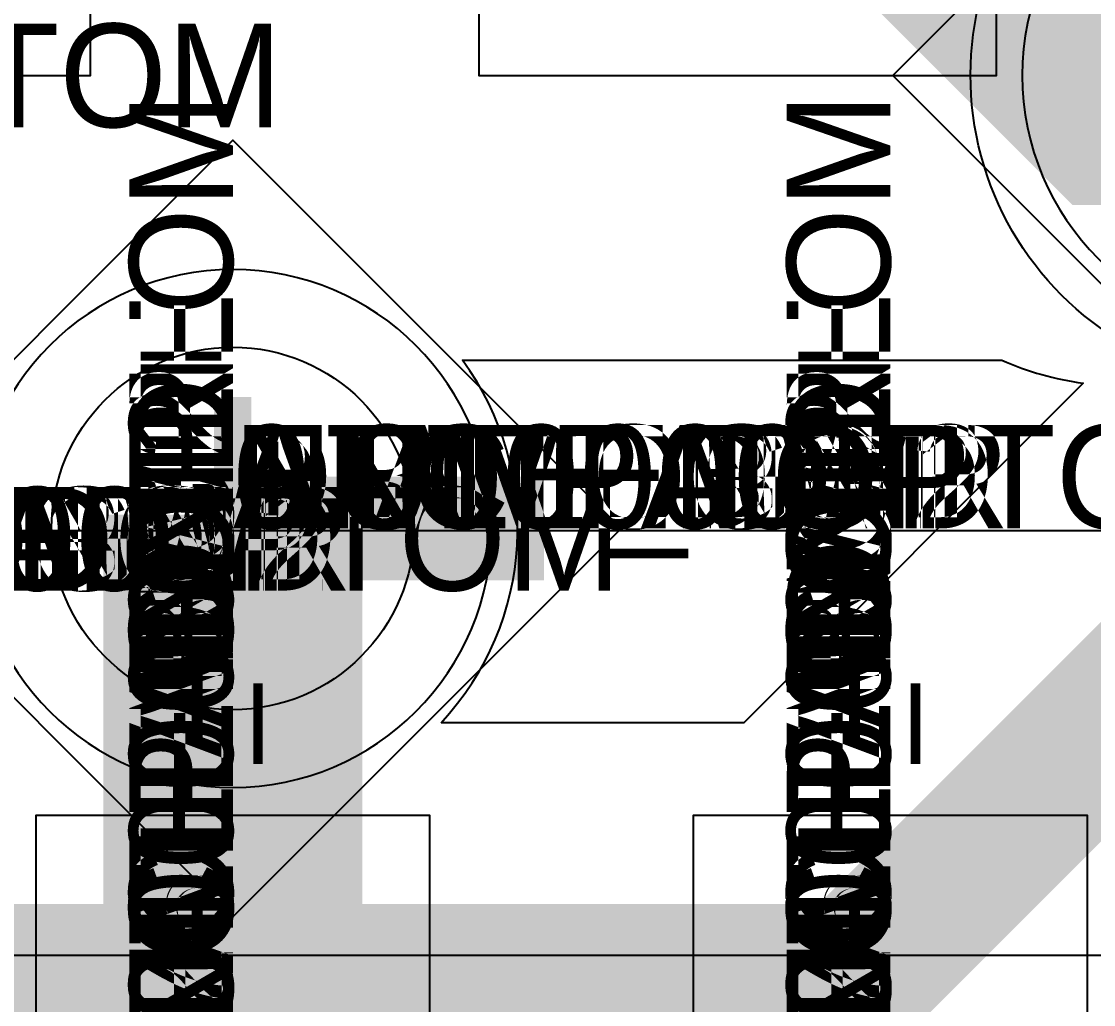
# Model space of a CAD drawing. Extents: x 0 to 323, y 0 to 320.
# Drawn here: x 72.279 to 74.35, y 227.561 to 229.46 of the extents above; entities that cross this region are included whole.
import ezdxf
from ezdxf.enums import TextEntityAlignment as Align

# ---------------------------------------------------------------- set-up
doc = ezdxf.new("R2010")
doc.units = 0
doc.header["$MEASUREMENT"] = 0
doc.layers.get('0').update_dxf_attribs({"linetype": 'CONTINUOUS'})
for name, color, linetype in [('CDN_FIGURES', 7, 'CONTINUOUS'), ('ETCH_BOTTOM', 7, 'CONTINUOUS'), ('ETCH_GND', 3, 'CONTINUOUS'), ('ETCH_INT1', 4, 'CONTINUOUS'), ('ETCH_INT2', 5, 'CONTINUOUS'), ('ETCH_PWR', 6, 'CONTINUOUS'), ('ETCH_TOP', 2, 'CONTINUOUS'), ('MANUFACTURING_NCLEGEND-1-6', 8, 'CONTINUOUS')]:
    doc.layers.add(name, color=color, linetype=linetype)

# ---------------------------------------------------------------- blocks, each defined once
blk = doc.blocks.new('PAD_INFO')
for tag in ['SHAPE_TYPE', 'PAD_HEIGHT', 'PAD_LAYER', 'PAD_TYPE', 'PAD_WIDTH']:
    blk.add_attdef(tag, (0, 0), '', height=0.2)
at = {"flags": 2}
blk.add_attdef('CDN_TYPE', (0, 0), '', height=0.2, dxfattribs=at)
blk = doc.blocks.new('DRILL_INFO')
at = {"flags": 2}
blk.add_attdef('CDN_TYPE', (0, 0), '', height=0.2, dxfattribs=at)
for tag in ['FSHAPE', 'FCHAR', 'DRILL_HEIGHT', 'DIAMETER', 'PLATED', 'DRILL_WIDTH']:
    blk.add_attdef(tag, (0, 0), '', height=0.2)
blk = doc.blocks.new('VIA0700X0300')
at = {"layer": 'ETCH_BOTTOM'}
blk.add_circle((0, 0), 0.35, dxfattribs=at)
at = {"layer": 'ETCH_GND'}
blk.add_circle((0, 0), 0.35, dxfattribs=at)
at = {"layer": 'ETCH_INT1'}
blk.add_circle((0, 0), 0.35, dxfattribs=at)
at = {"layer": 'ETCH_INT2'}
blk.add_circle((0, 0), 0.35, dxfattribs=at)
at = {"layer": 'ETCH_PWR'}
blk.add_circle((0, 0), 0.35, dxfattribs=at)
at = {"layer": 'ETCH_TOP'}
blk.add_circle((0, 0), 0.35, dxfattribs=at)
ref = blk.add_blockref('PAD_INFO', (0, 0))
ref.add_attrib('PAD_LAYER', 'ETCH_TOP', (0, 0), dxfattribs={"height": 0.2})
ref.add_attrib('SHAPE_TYPE', 'NULL', (0, 0), dxfattribs={"height": 0.2})
ref.add_attrib('PAD_TYPE', 'ANTIPAD', (0, 0), dxfattribs={"height": 0.2})
ref.add_attrib('PAD_WIDTH', '0.000000', (0, 0), dxfattribs={"height": 0.2})
ref.add_attrib('PAD_HEIGHT', '0.000000', (0, 0), dxfattribs={"height": 0.2})
ref = blk.add_blockref('PAD_INFO', (0, 0))
ref.add_attrib('PAD_LAYER', 'ETCH_GND', (0, 0), dxfattribs={"height": 0.2})
ref.add_attrib('SHAPE_TYPE', 'NULL', (0, 0), dxfattribs={"height": 0.2})
ref.add_attrib('PAD_TYPE', 'ANTIPAD', (0, 0), dxfattribs={"height": 0.2})
ref.add_attrib('PAD_WIDTH', '0.000000', (0, 0), dxfattribs={"height": 0.2})
ref.add_attrib('PAD_HEIGHT', '0.000000', (0, 0), dxfattribs={"height": 0.2})
ref = blk.add_blockref('PAD_INFO', (0, 0))
ref.add_attrib('PAD_LAYER', 'ETCH_INT1', (0, 0), dxfattribs={"height": 0.2})
ref.add_attrib('SHAPE_TYPE', 'NULL', (0, 0), dxfattribs={"height": 0.2})
ref.add_attrib('PAD_TYPE', 'ANTIPAD', (0, 0), dxfattribs={"height": 0.2})
ref.add_attrib('PAD_WIDTH', '0.000000', (0, 0), dxfattribs={"height": 0.2})
ref.add_attrib('PAD_HEIGHT', '0.000000', (0, 0), dxfattribs={"height": 0.2})
ref = blk.add_blockref('PAD_INFO', (0, 0))
ref.add_attrib('PAD_LAYER', 'ETCH_INT2', (0, 0), dxfattribs={"height": 0.2})
ref.add_attrib('SHAPE_TYPE', 'NULL', (0, 0), dxfattribs={"height": 0.2})
ref.add_attrib('PAD_TYPE', 'ANTIPAD', (0, 0), dxfattribs={"height": 0.2})
ref.add_attrib('PAD_WIDTH', '0.000000', (0, 0), dxfattribs={"height": 0.2})
ref.add_attrib('PAD_HEIGHT', '0.000000', (0, 0), dxfattribs={"height": 0.2})
ref = blk.add_blockref('PAD_INFO', (0, 0))
ref.add_attrib('PAD_LAYER', 'ETCH_PWR', (0, 0), dxfattribs={"height": 0.2})
ref.add_attrib('SHAPE_TYPE', 'NULL', (0, 0), dxfattribs={"height": 0.2})
ref.add_attrib('PAD_TYPE', 'ANTIPAD', (0, 0), dxfattribs={"height": 0.2})
ref.add_attrib('PAD_WIDTH', '0.000000', (0, 0), dxfattribs={"height": 0.2})
ref.add_attrib('PAD_HEIGHT', '0.000000', (0, 0), dxfattribs={"height": 0.2})
ref = blk.add_blockref('PAD_INFO', (0, 0))
ref.add_attrib('PAD_LAYER', 'ETCH_BOTTOM', (0, 0), dxfattribs={"height": 0.2})
ref.add_attrib('SHAPE_TYPE', 'NULL', (0, 0), dxfattribs={"height": 0.2})
ref.add_attrib('PAD_TYPE', 'ANTIPAD', (0, 0), dxfattribs={"height": 0.2})
ref.add_attrib('PAD_WIDTH', '0.000000', (0, 0), dxfattribs={"height": 0.2})
ref.add_attrib('PAD_HEIGHT', '0.000000', (0, 0), dxfattribs={"height": 0.2})
ref = blk.add_blockref('PAD_INFO', (0, 0))
ref.add_attrib('PAD_LAYER', 'ETCH_TOP', (0, 0), dxfattribs={"height": 0.2})
ref.add_attrib('SHAPE_TYPE', 'NULL', (0, 0), dxfattribs={"height": 0.2})
ref.add_attrib('PAD_TYPE', 'THERMAL', (0, 0), dxfattribs={"height": 0.2})
ref.add_attrib('PAD_WIDTH', '0.000000', (0, 0), dxfattribs={"height": 0.2})
ref.add_attrib('PAD_HEIGHT', '0.000000', (0, 0), dxfattribs={"height": 0.2})
ref = blk.add_blockref('PAD_INFO', (0, 0))
ref.add_attrib('PAD_LAYER', 'ETCH_GND', (0, 0), dxfattribs={"height": 0.2})
ref.add_attrib('SHAPE_TYPE', 'NULL', (0, 0), dxfattribs={"height": 0.2})
ref.add_attrib('PAD_TYPE', 'THERMAL', (0, 0), dxfattribs={"height": 0.2})
ref.add_attrib('PAD_WIDTH', '0.000000', (0, 0), dxfattribs={"height": 0.2})
ref.add_attrib('PAD_HEIGHT', '0.000000', (0, 0), dxfattribs={"height": 0.2})
ref = blk.add_blockref('PAD_INFO', (0, 0))
ref.add_attrib('PAD_LAYER', 'ETCH_INT1', (0, 0), dxfattribs={"height": 0.2})
ref.add_attrib('SHAPE_TYPE', 'NULL', (0, 0), dxfattribs={"height": 0.2})
ref.add_attrib('PAD_TYPE', 'THERMAL', (0, 0), dxfattribs={"height": 0.2})
ref.add_attrib('PAD_WIDTH', '0.000000', (0, 0), dxfattribs={"height": 0.2})
ref.add_attrib('PAD_HEIGHT', '0.000000', (0, 0), dxfattribs={"height": 0.2})
ref = blk.add_blockref('PAD_INFO', (0, 0))
ref.add_attrib('PAD_LAYER', 'ETCH_INT2', (0, 0), dxfattribs={"height": 0.2})
ref.add_attrib('SHAPE_TYPE', 'NULL', (0, 0), dxfattribs={"height": 0.2})
ref.add_attrib('PAD_TYPE', 'THERMAL', (0, 0), dxfattribs={"height": 0.2})
ref.add_attrib('PAD_WIDTH', '0.000000', (0, 0), dxfattribs={"height": 0.2})
ref.add_attrib('PAD_HEIGHT', '0.000000', (0, 0), dxfattribs={"height": 0.2})
ref = blk.add_blockref('PAD_INFO', (0, 0))
ref.add_attrib('PAD_LAYER', 'ETCH_PWR', (0, 0), dxfattribs={"height": 0.2})
ref.add_attrib('SHAPE_TYPE', 'NULL', (0, 0), dxfattribs={"height": 0.2})
ref.add_attrib('PAD_TYPE', 'THERMAL', (0, 0), dxfattribs={"height": 0.2})
ref.add_attrib('PAD_WIDTH', '0.000000', (0, 0), dxfattribs={"height": 0.2})
ref.add_attrib('PAD_HEIGHT', '0.000000', (0, 0), dxfattribs={"height": 0.2})
ref = blk.add_blockref('PAD_INFO', (0, 0))
ref.add_attrib('PAD_LAYER', 'ETCH_BOTTOM', (0, 0), dxfattribs={"height": 0.2})
ref.add_attrib('SHAPE_TYPE', 'NULL', (0, 0), dxfattribs={"height": 0.2})
ref.add_attrib('PAD_TYPE', 'THERMAL', (0, 0), dxfattribs={"height": 0.2})
ref.add_attrib('PAD_WIDTH', '0.000000', (0, 0), dxfattribs={"height": 0.2})
ref.add_attrib('PAD_HEIGHT', '0.000000', (0, 0), dxfattribs={"height": 0.2})
ref = blk.add_blockref('PAD_INFO', (0, 0))
ref.add_attrib('PAD_LAYER', 'ETCH_TOP', (0, 0), dxfattribs={"height": 0.2})
ref.add_attrib('SHAPE_TYPE', 'CIRCLE', (0, 0), dxfattribs={"height": 0.2})
ref.add_attrib('PAD_TYPE', 'REGULAR', (0, 0), dxfattribs={"height": 0.2})
ref.add_attrib('PAD_WIDTH', '0.700000', (0, 0), dxfattribs={"height": 0.2})
ref.add_attrib('PAD_HEIGHT', '0.700000', (0, 0), dxfattribs={"height": 0.2})
ref = blk.add_blockref('PAD_INFO', (0, 0))
ref.add_attrib('PAD_LAYER', 'ETCH_GND', (0, 0), dxfattribs={"height": 0.2})
ref.add_attrib('SHAPE_TYPE', 'CIRCLE', (0, 0), dxfattribs={"height": 0.2})
ref.add_attrib('PAD_TYPE', 'REGULAR', (0, 0), dxfattribs={"height": 0.2})
ref.add_attrib('PAD_WIDTH', '0.700000', (0, 0), dxfattribs={"height": 0.2})
ref.add_attrib('PAD_HEIGHT', '0.700000', (0, 0), dxfattribs={"height": 0.2})
ref = blk.add_blockref('PAD_INFO', (0, 0))
ref.add_attrib('PAD_LAYER', 'ETCH_INT1', (0, 0), dxfattribs={"height": 0.2})
ref.add_attrib('SHAPE_TYPE', 'CIRCLE', (0, 0), dxfattribs={"height": 0.2})
ref.add_attrib('PAD_TYPE', 'REGULAR', (0, 0), dxfattribs={"height": 0.2})
ref.add_attrib('PAD_WIDTH', '0.700000', (0, 0), dxfattribs={"height": 0.2})
ref.add_attrib('PAD_HEIGHT', '0.700000', (0, 0), dxfattribs={"height": 0.2})
ref = blk.add_blockref('PAD_INFO', (0, 0))
ref.add_attrib('PAD_LAYER', 'ETCH_INT2', (0, 0), dxfattribs={"height": 0.2})
ref.add_attrib('SHAPE_TYPE', 'CIRCLE', (0, 0), dxfattribs={"height": 0.2})
ref.add_attrib('PAD_TYPE', 'REGULAR', (0, 0), dxfattribs={"height": 0.2})
ref.add_attrib('PAD_WIDTH', '0.700000', (0, 0), dxfattribs={"height": 0.2})
ref.add_attrib('PAD_HEIGHT', '0.700000', (0, 0), dxfattribs={"height": 0.2})
ref = blk.add_blockref('PAD_INFO', (0, 0))
ref.add_attrib('PAD_LAYER', 'ETCH_PWR', (0, 0), dxfattribs={"height": 0.2})
ref.add_attrib('SHAPE_TYPE', 'CIRCLE', (0, 0), dxfattribs={"height": 0.2})
ref.add_attrib('PAD_TYPE', 'REGULAR', (0, 0), dxfattribs={"height": 0.2})
ref.add_attrib('PAD_WIDTH', '0.700000', (0, 0), dxfattribs={"height": 0.2})
ref.add_attrib('PAD_HEIGHT', '0.700000', (0, 0), dxfattribs={"height": 0.2})
ref = blk.add_blockref('PAD_INFO', (0, 0))
ref.add_attrib('PAD_LAYER', 'ETCH_BOTTOM', (0, 0), dxfattribs={"height": 0.2})
ref.add_attrib('SHAPE_TYPE', 'CIRCLE', (0, 0), dxfattribs={"height": 0.2})
ref.add_attrib('PAD_TYPE', 'REGULAR', (0, 0), dxfattribs={"height": 0.2})
ref.add_attrib('PAD_WIDTH', '0.700000', (0, 0), dxfattribs={"height": 0.2})
ref.add_attrib('PAD_HEIGHT', '0.700000', (0, 0), dxfattribs={"height": 0.2})
ref = blk.add_blockref('DRILL_INFO', (0, 0))
ref.add_attrib('DIAMETER', '0.300000', (0, 0), dxfattribs={"height": 0.2})
ref.add_attrib('PLATED', 'PLATED', (0, 0), dxfattribs={"height": 0.2})
ref.add_attrib('FSHAPE', 'DIAMOND', (0, 0), dxfattribs={"height": 0.2})
ref.add_attrib('FCHAR', '+', (0, 0), dxfattribs={"height": 0.2})
ref.add_attrib('DRILL_WIDTH', '1.500000', (0, 0), dxfattribs={"height": 0.2})
ref.add_attrib('DRILL_HEIGHT', '1.500000', (0, 0), dxfattribs={"height": 0.2})
for tag in ['CDN_TYPE', 'PIN']:
    blk.add_attdef(tag, (0, 0), '', height=0.2)
at = {"flags": 2}
for tag in ['PSTKNAME', 'BBV']:
    blk.add_attdef(tag, (0, 0), '', height=0.2, dxfattribs=at)
blk = doc.blocks.new('FIGURE_DIAMOND')
at = {"layer": 'CDN_FIGURES'}
blk.add_lwpolyline([(-0.5, 0), (0, 0.5), (0.5, 0), (0, -0.5)], close=True, dxfattribs=at)
blk = doc.blocks.new('RC1000X1500TS')
at = {"layer": 'ETCH_TOP'}
blk.add_lwpolyline([(-0.5, -0.75), (-0.5, 0.75), (0.5, 0.75), (0.5, -0.75)], close=True, dxfattribs=at)
for tag in ['CDN_TYPE', 'PIN']:
    blk.add_attdef(tag, (0, 0), '', height=0.2)
at = {"flags": 2}
for tag in ['PSTKNAME', 'BBV']:
    blk.add_attdef(tag, (0, 0), '', height=0.2, dxfattribs=at)
blk = doc.blocks.new('F56')
at = {"layer": 'ETCH_TOP'}
for p in [(0, 0), (1.75, 0)]:
    blk.add_blockref('RC1000X1500TS', p, dxfattribs=at)
at = {"flags": 2}
for tag in ['SYMBOL_TYPE', 'CDN_TYPE', 'REFDES']:
    blk.add_attdef(tag, (0, 0), '', height=0.2, dxfattribs=at)
blk = doc.blocks.new('RC1250X0760TS')
at = {"layer": 'ETCH_TOP'}
blk.add_lwpolyline([(-0.625, -0.38), (-0.625, 0.38), (0.625, 0.38), (0.625, -0.38)], close=True, dxfattribs=at)
ref = blk.add_blockref('PAD_INFO', (0, 0))
ref.add_attrib('PAD_LAYER', 'ETCH_TOP', (0, 0), dxfattribs={"height": 0.2})
ref.add_attrib('SHAPE_TYPE', 'NULL', (0, 0), dxfattribs={"height": 0.2})
ref.add_attrib('PAD_TYPE', 'ANTIPAD', (0, 0), dxfattribs={"height": 0.2})
ref.add_attrib('PAD_WIDTH', '0.000000', (0, 0), dxfattribs={"height": 0.2})
ref.add_attrib('PAD_HEIGHT', '0.000000', (0, 0), dxfattribs={"height": 0.2})
ref = blk.add_blockref('PAD_INFO', (0, 0))
ref.add_attrib('PAD_LAYER', 'ETCH_GND', (0, 0), dxfattribs={"height": 0.2})
ref.add_attrib('SHAPE_TYPE', 'NULL', (0, 0), dxfattribs={"height": 0.2})
ref.add_attrib('PAD_TYPE', 'ANTIPAD', (0, 0), dxfattribs={"height": 0.2})
ref.add_attrib('PAD_WIDTH', '0.000000', (0, 0), dxfattribs={"height": 0.2})
ref.add_attrib('PAD_HEIGHT', '0.000000', (0, 0), dxfattribs={"height": 0.2})
ref = blk.add_blockref('PAD_INFO', (0, 0))
ref.add_attrib('PAD_LAYER', 'ETCH_INT1', (0, 0), dxfattribs={"height": 0.2})
ref.add_attrib('SHAPE_TYPE', 'NULL', (0, 0), dxfattribs={"height": 0.2})
ref.add_attrib('PAD_TYPE', 'ANTIPAD', (0, 0), dxfattribs={"height": 0.2})
ref.add_attrib('PAD_WIDTH', '0.000000', (0, 0), dxfattribs={"height": 0.2})
ref.add_attrib('PAD_HEIGHT', '0.000000', (0, 0), dxfattribs={"height": 0.2})
ref = blk.add_blockref('PAD_INFO', (0, 0))
ref.add_attrib('PAD_LAYER', 'ETCH_INT2', (0, 0), dxfattribs={"height": 0.2})
ref.add_attrib('SHAPE_TYPE', 'NULL', (0, 0), dxfattribs={"height": 0.2})
ref.add_attrib('PAD_TYPE', 'ANTIPAD', (0, 0), dxfattribs={"height": 0.2})
ref.add_attrib('PAD_WIDTH', '0.000000', (0, 0), dxfattribs={"height": 0.2})
ref.add_attrib('PAD_HEIGHT', '0.000000', (0, 0), dxfattribs={"height": 0.2})
ref = blk.add_blockref('PAD_INFO', (0, 0))
ref.add_attrib('PAD_LAYER', 'ETCH_PWR', (0, 0), dxfattribs={"height": 0.2})
ref.add_attrib('SHAPE_TYPE', 'NULL', (0, 0), dxfattribs={"height": 0.2})
ref.add_attrib('PAD_TYPE', 'ANTIPAD', (0, 0), dxfattribs={"height": 0.2})
ref.add_attrib('PAD_WIDTH', '0.000000', (0, 0), dxfattribs={"height": 0.2})
ref.add_attrib('PAD_HEIGHT', '0.000000', (0, 0), dxfattribs={"height": 0.2})
ref = blk.add_blockref('PAD_INFO', (0, 0))
ref.add_attrib('PAD_LAYER', 'ETCH_BOTTOM', (0, 0), dxfattribs={"height": 0.2})
ref.add_attrib('SHAPE_TYPE', 'NULL', (0, 0), dxfattribs={"height": 0.2})
ref.add_attrib('PAD_TYPE', 'ANTIPAD', (0, 0), dxfattribs={"height": 0.2})
ref.add_attrib('PAD_WIDTH', '0.000000', (0, 0), dxfattribs={"height": 0.2})
ref.add_attrib('PAD_HEIGHT', '0.000000', (0, 0), dxfattribs={"height": 0.2})
ref = blk.add_blockref('PAD_INFO', (0, 0))
ref.add_attrib('PAD_LAYER', 'ETCH_TOP', (0, 0), dxfattribs={"height": 0.2})
ref.add_attrib('SHAPE_TYPE', 'NULL', (0, 0), dxfattribs={"height": 0.2})
ref.add_attrib('PAD_TYPE', 'THERMAL', (0, 0), dxfattribs={"height": 0.2})
ref.add_attrib('PAD_WIDTH', '0.000000', (0, 0), dxfattribs={"height": 0.2})
ref.add_attrib('PAD_HEIGHT', '0.000000', (0, 0), dxfattribs={"height": 0.2})
ref = blk.add_blockref('PAD_INFO', (0, 0))
ref.add_attrib('PAD_LAYER', 'ETCH_GND', (0, 0), dxfattribs={"height": 0.2})
ref.add_attrib('SHAPE_TYPE', 'NULL', (0, 0), dxfattribs={"height": 0.2})
ref.add_attrib('PAD_TYPE', 'THERMAL', (0, 0), dxfattribs={"height": 0.2})
ref.add_attrib('PAD_WIDTH', '0.000000', (0, 0), dxfattribs={"height": 0.2})
ref.add_attrib('PAD_HEIGHT', '0.000000', (0, 0), dxfattribs={"height": 0.2})
ref = blk.add_blockref('PAD_INFO', (0, 0))
ref.add_attrib('PAD_LAYER', 'ETCH_INT1', (0, 0), dxfattribs={"height": 0.2})
ref.add_attrib('SHAPE_TYPE', 'NULL', (0, 0), dxfattribs={"height": 0.2})
ref.add_attrib('PAD_TYPE', 'THERMAL', (0, 0), dxfattribs={"height": 0.2})
ref.add_attrib('PAD_WIDTH', '0.000000', (0, 0), dxfattribs={"height": 0.2})
ref.add_attrib('PAD_HEIGHT', '0.000000', (0, 0), dxfattribs={"height": 0.2})
ref = blk.add_blockref('PAD_INFO', (0, 0))
ref.add_attrib('PAD_LAYER', 'ETCH_INT2', (0, 0), dxfattribs={"height": 0.2})
ref.add_attrib('SHAPE_TYPE', 'NULL', (0, 0), dxfattribs={"height": 0.2})
ref.add_attrib('PAD_TYPE', 'THERMAL', (0, 0), dxfattribs={"height": 0.2})
ref.add_attrib('PAD_WIDTH', '0.000000', (0, 0), dxfattribs={"height": 0.2})
ref.add_attrib('PAD_HEIGHT', '0.000000', (0, 0), dxfattribs={"height": 0.2})
ref = blk.add_blockref('PAD_INFO', (0, 0))
ref.add_attrib('PAD_LAYER', 'ETCH_PWR', (0, 0), dxfattribs={"height": 0.2})
ref.add_attrib('SHAPE_TYPE', 'NULL', (0, 0), dxfattribs={"height": 0.2})
ref.add_attrib('PAD_TYPE', 'THERMAL', (0, 0), dxfattribs={"height": 0.2})
ref.add_attrib('PAD_WIDTH', '0.000000', (0, 0), dxfattribs={"height": 0.2})
ref.add_attrib('PAD_HEIGHT', '0.000000', (0, 0), dxfattribs={"height": 0.2})
ref = blk.add_blockref('PAD_INFO', (0, 0))
ref.add_attrib('PAD_LAYER', 'ETCH_BOTTOM', (0, 0), dxfattribs={"height": 0.2})
ref.add_attrib('SHAPE_TYPE', 'NULL', (0, 0), dxfattribs={"height": 0.2})
ref.add_attrib('PAD_TYPE', 'THERMAL', (0, 0), dxfattribs={"height": 0.2})
ref.add_attrib('PAD_WIDTH', '0.000000', (0, 0), dxfattribs={"height": 0.2})
ref.add_attrib('PAD_HEIGHT', '0.000000', (0, 0), dxfattribs={"height": 0.2})
ref = blk.add_blockref('PAD_INFO', (0, 0))
ref.add_attrib('PAD_LAYER', 'ETCH_TOP', (0, 0), dxfattribs={"height": 0.2})
ref.add_attrib('SHAPE_TYPE', 'RECTANGLE', (0, 0), dxfattribs={"height": 0.2})
ref.add_attrib('PAD_TYPE', 'REGULAR', (0, 0), dxfattribs={"height": 0.2})
ref.add_attrib('PAD_WIDTH', '1.250000', (0, 0), dxfattribs={"height": 0.2})
ref.add_attrib('PAD_HEIGHT', '0.760000', (0, 0), dxfattribs={"height": 0.2})
ref = blk.add_blockref('PAD_INFO', (0, 0))
ref.add_attrib('PAD_LAYER', 'ETCH_GND', (0, 0), dxfattribs={"height": 0.2})
ref.add_attrib('SHAPE_TYPE', 'NULL', (0, 0), dxfattribs={"height": 0.2})
ref.add_attrib('PAD_TYPE', 'REGULAR', (0, 0), dxfattribs={"height": 0.2})
ref.add_attrib('PAD_WIDTH', '0.000000', (0, 0), dxfattribs={"height": 0.2})
ref.add_attrib('PAD_HEIGHT', '0.000000', (0, 0), dxfattribs={"height": 0.2})
ref = blk.add_blockref('PAD_INFO', (0, 0))
ref.add_attrib('PAD_LAYER', 'ETCH_INT1', (0, 0), dxfattribs={"height": 0.2})
ref.add_attrib('SHAPE_TYPE', 'NULL', (0, 0), dxfattribs={"height": 0.2})
ref.add_attrib('PAD_TYPE', 'REGULAR', (0, 0), dxfattribs={"height": 0.2})
ref.add_attrib('PAD_WIDTH', '0.000000', (0, 0), dxfattribs={"height": 0.2})
ref.add_attrib('PAD_HEIGHT', '0.000000', (0, 0), dxfattribs={"height": 0.2})
ref = blk.add_blockref('PAD_INFO', (0, 0))
ref.add_attrib('PAD_LAYER', 'ETCH_INT2', (0, 0), dxfattribs={"height": 0.2})
ref.add_attrib('SHAPE_TYPE', 'NULL', (0, 0), dxfattribs={"height": 0.2})
ref.add_attrib('PAD_TYPE', 'REGULAR', (0, 0), dxfattribs={"height": 0.2})
ref.add_attrib('PAD_WIDTH', '0.000000', (0, 0), dxfattribs={"height": 0.2})
ref.add_attrib('PAD_HEIGHT', '0.000000', (0, 0), dxfattribs={"height": 0.2})
ref = blk.add_blockref('PAD_INFO', (0, 0))
ref.add_attrib('PAD_LAYER', 'ETCH_PWR', (0, 0), dxfattribs={"height": 0.2})
ref.add_attrib('SHAPE_TYPE', 'NULL', (0, 0), dxfattribs={"height": 0.2})
ref.add_attrib('PAD_TYPE', 'REGULAR', (0, 0), dxfattribs={"height": 0.2})
ref.add_attrib('PAD_WIDTH', '0.000000', (0, 0), dxfattribs={"height": 0.2})
ref.add_attrib('PAD_HEIGHT', '0.000000', (0, 0), dxfattribs={"height": 0.2})
ref = blk.add_blockref('PAD_INFO', (0, 0))
ref.add_attrib('PAD_LAYER', 'ETCH_BOTTOM', (0, 0), dxfattribs={"height": 0.2})
ref.add_attrib('SHAPE_TYPE', 'NULL', (0, 0), dxfattribs={"height": 0.2})
ref.add_attrib('PAD_TYPE', 'REGULAR', (0, 0), dxfattribs={"height": 0.2})
ref.add_attrib('PAD_WIDTH', '0.000000', (0, 0), dxfattribs={"height": 0.2})
ref.add_attrib('PAD_HEIGHT', '0.000000', (0, 0), dxfattribs={"height": 0.2})
ref = blk.add_blockref('DRILL_INFO', (0, 0))
ref.add_attrib('DIAMETER', '0.000000', (0, 0), dxfattribs={"height": 0.2})
ref.add_attrib('PLATED', 'PLATED', (0, 0), dxfattribs={"height": 0.2})
ref.add_attrib('FSHAPE', 'NULL', (0, 0), dxfattribs={"height": 0.2})
ref.add_attrib('DRILL_WIDTH', '0.000000', (0, 0), dxfattribs={"height": 0.2})
ref.add_attrib('DRILL_HEIGHT', '0.000000', (0, 0), dxfattribs={"height": 0.2})
for tag in ['CDN_TYPE', 'PIN']:
    blk.add_attdef(tag, (0, 0), '', height=0.2)
at = {"flags": 2}
for tag in ['PSTKNAME', 'BBV']:
    blk.add_attdef(tag, (0, 0), '', height=0.2, dxfattribs=at)
blk = doc.blocks.new('SO-16W')
at = {"layer": 'ETCH_TOP'}
for p in [(4.596, -4.445), (4.596, -3.175)]:
    blk.add_blockref('RC1250X0760TS', p, dxfattribs=at)
at = {"flags": 2}
for tag in ['SYMBOL_TYPE', 'CDN_TYPE', 'REFDES']:
    blk.add_attdef(tag, (0, 0), '', height=0.2, dxfattribs=at)

msp = doc.modelspace()

# ---------------------------------------------------------------- linework, layer by layer
at = {"layer": 'ETCH_BOTTOM'}
for points in [[(41.0626, 223.7555, 0.3, 0.3, 0), (41.3576, 223.4605, 0.3, 0.3, 0), (61.5678, 223.4605, 0.3, 0.3, 0), (65.7126, 227.6053, 0.3, 0.3, 0), (73.8817, 227.6053, 0.3, 0.3, 0), (77.9126, 231.6362, 0.3, 0.3, 0), (77.9126, 234.5055, 0.3, 0.3, 0), (77.4626, 234.9555, 0.3, 0.3, 0), (77.4626, 236.0055, 0.3, 0.3, 0), (78.0126, 236.5555, 0.3, 0.3, 0), (78.0126, 242.6555, 0.3, 0.3, 0), (77.9126, 242.7555, 0.3, 0.3, 0)], [(74.7126, 229.3555, 0.5, 0.5, 0), (74.4126, 229.3555, 0.5, 0.5, 0), (73.6626, 230.1055, 0.5, 0.5, 0)], [(72.6876, 228.4805, 0.2, 0.2, 0), (73.2884, 228.4805, 0.2, 0.2, 0)]]:
    msp.add_lwpolyline(points, format="xyseb", dxfattribs=at)
msp.add_lwpolyline([(73.09, 228.1054, 0.359974), (73.1315, 228.8054), (74.1728, 228.8054, 0.06844), (74.3302, 228.7611), (73.6746, 228.1054)], format="xyb", close=True, dxfattribs=at)
at = {"layer": 'ETCH_GND'}
msp.add_lwpolyline([(75.2127, 229.3555, 1), (74.2125, 229.3555, 1)], format="xyb", close=True, dxfattribs=at)
at = {"layer": 'ETCH_INT1'}
for points in [[(75.2127, 229.3555, 1), (74.2125, 229.3555, 1)], [(73.1877, 228.4805, 1), (72.1875, 228.4805, 1)]]:
    msp.add_lwpolyline(points, format="xyb", close=True, dxfattribs=at)
at = {"layer": 'ETCH_INT2'}
for points in [[(74.7126, 229.8556, 1), (74.7126, 228.8554, 1)], [(72.6876, 228.9806, 1), (72.6876, 227.9804, 1)]]:
    msp.add_lwpolyline(points, format="xyb", close=True, dxfattribs=at)
msp.add_lwpolyline([(85.7126, 224.8555), (85.6126, 224.7555), (82.2311, 224.7555), (82.221, 224.7601, 0.21829), (81.8042, 224.7601), (81.7941, 224.7555), (81.7126, 224.7555), (80.0126, 226.4555), (80.0126, 227.6555), (54.4826, 227.6555, -0.572817)], format="xyb", dxfattribs=at)
at = {"layer": 'ETCH_PWR'}
for points in [[(75.2127, 229.3555, 1), (74.2125, 229.3555, 1)], [(73.1877, 228.4805, 1), (72.1875, 228.4805, 1)]]:
    msp.add_lwpolyline(points, format="xyb", close=True, dxfattribs=at)
at = {"layer": 'ETCH_TOP'}
for points, format in [([(75.1369, 228.9312, -1), (74.2883, 229.7798), (74.304, 229.7956), (74.304, 230.9654), (72.2173, 233.0521), (72.214, 233.0521), (71.7212, 233.5449), (71.7212, 229.2329), (71.3623, 229.2329, -0.127966), (71.2752, 228.9435, -0.427421), (72.0064, 228.4766), (74.8877, 228.4766)], "xyb"), ([(72.6876, 227.3015, 0.5, 0.5, 0), (72.6876, 228.4805, 0.5, 0.5, 0)], "xyseb")]:
    msp.add_lwpolyline(points, format=format, dxfattribs=at)

# ---------------------------------------------------------------- block references
at = {"xscale": -1, "rotation": 180}
msp.add_blockref('F56', (71.9126, 230.1055), dxfattribs=at)
at = {"rotation": 90}
msp.add_blockref('SO-16W', (69.5126, 222.7055), dxfattribs=at)
at = {"layer": 'ETCH_TOP'}
for p in [(70.7626, 229.2555), (72.6876, 228.4805), (71.4176, 228.3605)]:
    msp.add_blockref('VIA0700X0300', p, dxfattribs=at)
at = {"layer": 'MANUFACTURING_NCLEGEND-1-6', "xscale": 1.5, "yscale": 1.5}
for p in [(74.7126, 229.3555), (72.6876, 228.4805)]:
    msp.add_blockref('FIGURE_DIAMOND', p, dxfattribs=at)

# ---------------------------------------------------------------- texts
at = {"layer": 'MANUFACTURING_NCLEGEND-1-6'}
msp.add_text('+', height=0.75, dxfattribs=at).set_placement((72.6876, 228.4805), align=Align.MIDDLE_CENTER)

doc.saveas('drawing.dxf')
